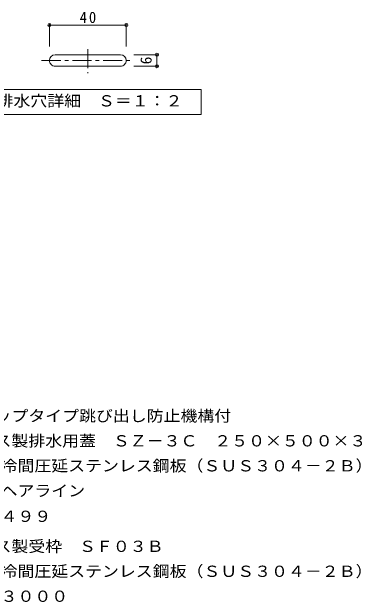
# Model space of a CAD drawing. Units: millimetres on the paper, enlarged 2 times, with parts at other scales. Extents: x -234 to 308, y -274 to 224.
# Drawn here: x 125.4 to 307.7, y -178.2 to 129.8 of the extents above; entities that cross this region are included whole.
import ezdxf
from ezdxf.enums import TextEntityAlignment as Align

# ---------------------------------------------------------------- set-up
doc = ezdxf.new("R2010")
doc.units = ezdxf.units.MM
doc.header["$LTSCALE"] = 2
doc.header["$PDMODE"] = 32
doc.header["$PDSIZE"] = 1.6
doc.linetypes.add('CHAIN1', pattern=[8, 5, -1, 1, -1])
for name, color, linetype, lineweight in [('C-0', 3, 'Continuous', 9), ('C-4', 7, 'Continuous', 9), ('C-5', 7, 'Continuous', 9), ('D-5', 7, 'Continuous', 9)]:
    doc.layers.add(name, color=color, linetype=linetype, lineweight=lineweight)
doc.styles.add('ＭＳ ゴシック', font='')
doc.styles.get('ＭＳ ゴシック').set_extended_font_data('MS Gothic')

msp = doc.modelspace()

# ---------------------------------------------------------------- linework, layer by layer
at = {"layer": 'C-0', "color": 7}
for p, q in [((144.931, 111.688), (144.931, 123.495)), ((184.931, 111.688), (184.931, 123.495)), ((144.931, 122.895), (184.931, 122.895)), ((201.498, 107.451), (188.909, 107.451)), ((200.898, 101.451), (200.898, 107.451)), ((188.909, 101.451), (201.498, 101.451))]:
    msp.add_line(p, q, dxfattribs=at)
at = {"layer": 'C-0', "linetype": 'CHAIN1'}
for p, q in [((164.931, 110.367), (164.931, 97.838)), ((140.869, 104.451), (187.591, 104.451))]:
    msp.add_line(p, q, dxfattribs=at)
at = {"layer": 'C-0'}
for p, q in [((181.931, 107.451), (147.931, 107.451)), ((147.931, 101.451), (181.931, 101.451))]:
    msp.add_line(p, q, dxfattribs=at)
for centre, start, end in [((147.931, 104.451), 89.99997, 179.99881), ((181.931, 104.451), 1.16566, 89.99944), ((147.931, 104.451), 179.9994, 270), ((181.931, 104.451), 270, 0.00124)]:
    msp.add_arc(centre, 3, start, end, dxfattribs=at)
at = {"layer": 'C-4'}
for p in [(144.931, 122.895), (184.931, 122.895), (200.898, 107.451), (200.898, 101.451)]:
    msp.add_point(p, dxfattribs=at)
at = {"layer": 'C-5'}
msp.add_lwpolyline([(108.912, 76.243), (108.912, 89.243), (223.913, 89.243), (223.913, 76.243)], close=True, dxfattribs=at)

# ---------------------------------------------------------------- texts
at = {"layer": 'C-0', "color": 2, "style": 'ＭＳ ゴシック'}
msp.add_text('6', height=5.865, rotation=90, dxfattribs=at).set_placement((199.898, 102.451), align=Align.BOTTOM_LEFT)
at = {"layer": 'C-0', "color": 2, "insert": (160.681, 123.895), "char_height": 5.865, "attachment_point": 7, "style": 'ＭＳ ゴシック'}
msp.add_mtext('\\T1.27;\\W0.95;40', dxfattribs=at)
at = {"layer": 'C-5', "color": 2, "style": 'ＭＳ ゴシック', "width": 1.1}
msp.add_text('排水穴詳細\u3000Ｓ＝１：２', height=5.865, dxfattribs=at).set_placement((117.413, 78.743), align=Align.BOTTOM_LEFT)
at = {"layer": 'D-5', "color": 2, "style": 'ＭＳ ゴシック', "width": 1.1}
for s, p in [('ノンスリップタイプ跳び出し防止機構付', (81.157, -85.342)), ('ステンレス製排水用蓋\u3000ＳＺ－３Ｃ\u3000２５０×５００×３', (81.157, -98.342)), ('材質：冷間圧延ステンレス鋼板（ＳＵＳ３０４－２Ｂ）', (93.099, -111.342)), ('処理：ヘアライン', (93.099, -124.342)), ('定尺：４９９', (93.099, -137.652)), ('ステンレス製受枠\u3000ＳＦ０３Ｂ', (81.157, -153.294)), ('材質：冷間圧延ステンレス鋼板（ＳＵＳ３０４－２Ｂ）', (93.099, -166.294)), ('定尺：３０００', (93.099, -179.294))]:
    msp.add_text(s, height=5.865, dxfattribs=at).set_placement(p, align=Align.BOTTOM_LEFT)

doc.saveas('drawing.dxf')
